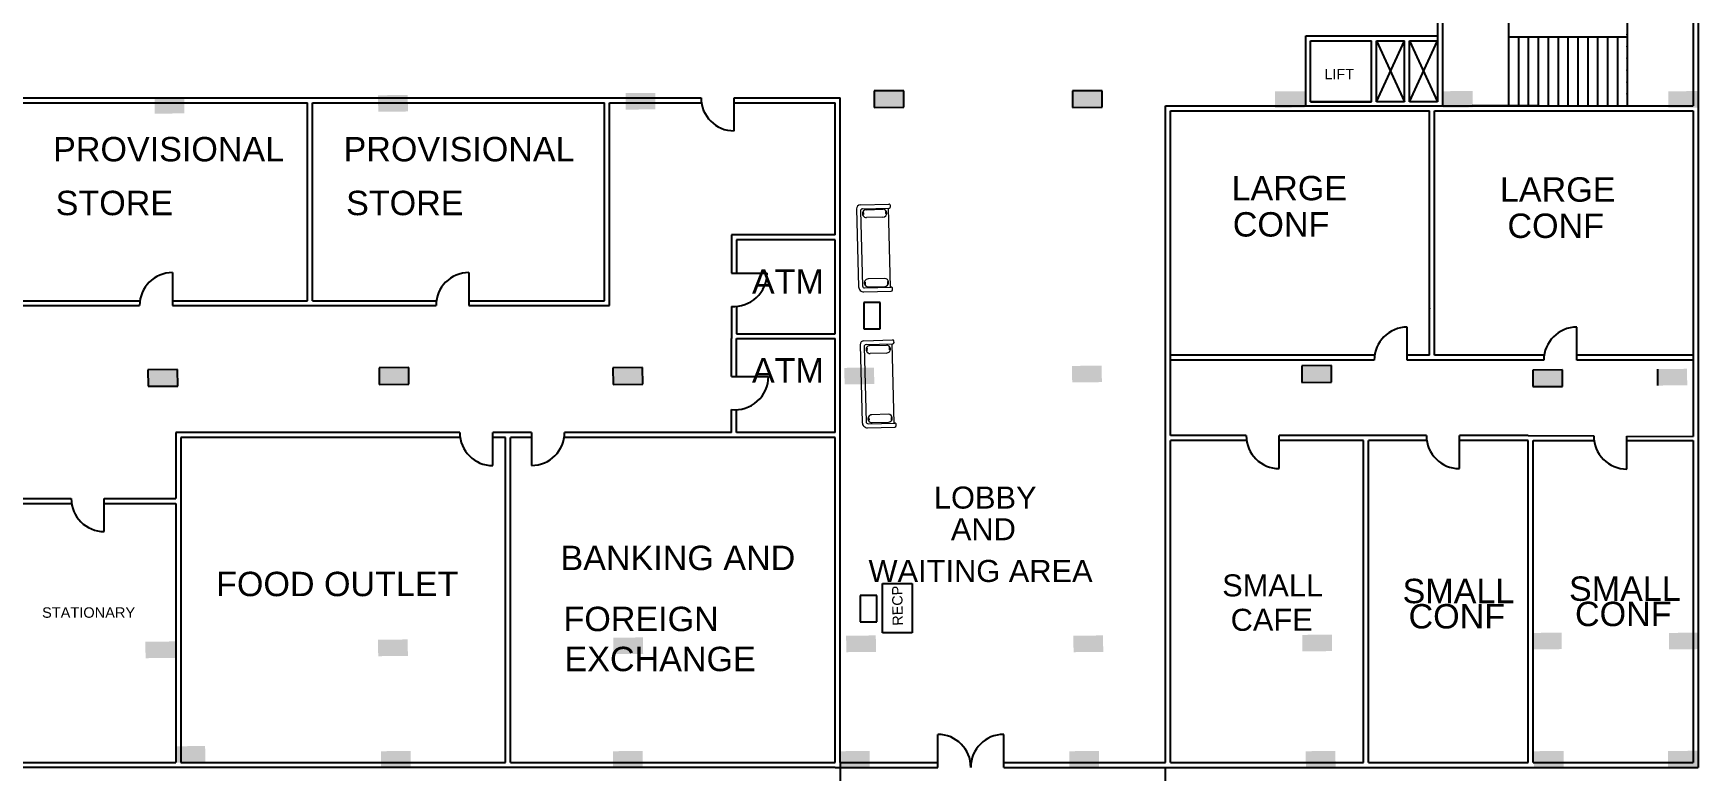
# Model space of a CAD drawing. Header units: millimetres. Extents: x 587797 to 2274247, y 1711 to 439204.
# Drawn here: x 1142838 to 1193340, y 218726 to 241083 of the extents above; entities that cross this region are included whole.
import ezdxf

# ---------------------------------------------------------------- set-up
doc = ezdxf.new("R2010")
doc.units = ezdxf.units.MM
doc.layers.add('finiture', color=7, linetype='Continuous', lineweight=20)
doc.styles.get("Standard").update_dxf_attribs({"font": 'arial.ttf'})

msp = doc.modelspace()

# ---------------------------------------------------------------- hatches: boundary and pattern name
h = msp.add_hatch(color=256)
h.dxf.hatch_style = 1
h.paths.add_polyline_path([(1147422.453, 238654.972), (1147418.165, 239154.954), (1146518.198, 239147.236), (1146522.486, 238647.254)])
h = msp.add_hatch(color=256)
h.dxf.hatch_style = 1
h.paths.add_polyline_path([(1154197.165, 238713.07), (1154192.878, 239213.052), (1153292.911, 239205.334), (1153297.198, 238705.352)])
h = msp.add_hatch(color=256)
h.dxf.hatch_style = 1
h.paths.add_polyline_path([(1161701.419, 238777.425), (1161697.132, 239277.406), (1160797.165, 239269.689), (1160801.452, 238769.707)])
h = msp.add_hatch(color=256)
h.dxf.hatch_style = 1
h.paths.add_polyline_path([(1169237.368, 238842.051), (1169233.08, 239342.033), (1168333.113, 239334.315), (1168337.401, 238834.333)])
h = msp.add_hatch(color=256)
h.dxf.hatch_style = 1
h.paths.add_polyline_path([(1175254.826, 238842.051), (1175250.538, 239342.033), (1174350.572, 239334.315), (1174354.859, 238834.333)])
h = msp.add_hatch(color=256)
h.dxf.hatch_style = 1
h.paths.add_polyline_path([(1181393.747, 238827.059), (1181389.46, 239327.041), (1180489.493, 239319.323), (1180493.78, 238819.341)])
h = msp.add_hatch(color=256)
h.dxf.hatch_style = 1
h.paths.add_polyline_path([(1186486.052, 238834.777), (1186481.764, 239334.759), (1185581.797, 239327.041), (1185586.085, 238827.059)])
h = msp.add_hatch(color=256)
h.dxf.hatch_style = 1
h.paths.add_polyline_path([(1193319.022, 238831.995), (1193314.735, 239331.977), (1192414.768, 239324.259), (1192419.055, 238824.277)])
h = msp.add_hatch(color=256)
h.dxf.hatch_style = 1
h.paths.add_polyline_path([(1147216.254, 230387.389), (1147211.966, 230887.37), (1146312, 230879.652), (1146316.287, 230379.671)])
h = msp.add_hatch(color=256)
h.dxf.hatch_style = 1
h.paths.add_polyline_path([(1154226.062, 230447.503), (1154221.774, 230947.485), (1153321.807, 230939.767), (1153326.095, 230439.785)])
h = msp.add_hatch(color=256)
h.dxf.hatch_style = 1
h.paths.add_polyline_path([(1161317.965, 230447.503), (1161313.677, 230947.485), (1160413.71, 230939.767), (1160417.998, 230439.785)])
h = msp.add_hatch(color=256)
h.dxf.hatch_style = 1
h.paths.add_polyline_path([(1168338.357, 230447.503), (1168334.07, 230947.485), (1167434.103, 230939.767), (1167438.391, 230439.785)])
h = msp.add_hatch(color=256)
h.dxf.hatch_style = 1
h.paths.add_polyline_path([(1175241.309, 230506.701), (1175237.021, 231006.683), (1174337.054, 230998.965), (1174341.342, 230498.983)])
h = msp.add_hatch(color=256)
h.dxf.hatch_style = 1
h.paths.add_polyline_path([(1182204.749, 230506.701), (1182200.461, 231006.683), (1181300.494, 230998.965), (1181304.782, 230498.983)])
h = msp.add_hatch(color=256)
h.dxf.hatch_style = 1
h.paths.add_polyline_path([(1189210.371, 230378.66), (1189206.083, 230878.641), (1188306.116, 230870.923), (1188310.404, 230370.942)])
h = msp.add_hatch(color=256)
h.dxf.hatch_style = 1
h.paths.add_polyline_path([(1192991.385, 230411.085), (1192987.097, 230911.066), (1192087.13, 230903.348), (1192091.418, 230403.367)])
h = msp.add_hatch(color=256)
h.dxf.hatch_style = 1
h.paths.add_polyline_path([(1161331.755, 222266.183), (1161327.468, 222766.165), (1160427.501, 222758.447), (1160431.788, 222258.465)])
h = msp.add_hatch(color=256)
h.dxf.hatch_style = 1
h.paths.add_polyline_path([(1168390.374, 222326.716), (1168386.086, 222826.698), (1167486.119, 222818.98), (1167490.407, 222318.998)])
h = msp.add_hatch(color=256)
h.dxf.hatch_style = 1
h.paths.add_polyline_path([(1175282.241, 222326.716), (1175277.953, 222826.698), (1174377.986, 222818.98), (1174382.274, 222318.998)])
h = msp.add_hatch(color=256)
h.dxf.hatch_style = 1
h.paths.add_polyline_path([(1182223.576, 222351.392), (1182219.289, 222851.373), (1181319.322, 222843.656), (1181323.609, 222343.674)])
h = msp.add_hatch(color=256)
h.dxf.hatch_style = 1
h.paths.add_polyline_path([(1189184.243, 222411.085), (1189179.956, 222911.066), (1188279.989, 222903.348), (1188284.277, 222403.367)])
h = msp.add_hatch(color=256)
h.dxf.hatch_style = 1
h.paths.add_polyline_path([(1193339.644, 222411.085), (1193335.356, 222911.066), (1192435.389, 222903.348), (1192439.677, 222403.367)])
h = msp.add_hatch(color=256)
h.dxf.hatch_style = 1
h.paths.add_polyline_path([(1147141.558, 222144.492), (1147137.271, 222644.473), (1146237.304, 222636.755), (1146241.591, 222136.774)])
h = msp.add_hatch(color=256)
h.dxf.hatch_style = 1
h.paths.add_polyline_path([(1154196.462, 222204.993), (1154192.174, 222704.974), (1153292.207, 222697.256), (1153296.495, 222197.275)])
h = msp.add_hatch(color=256)
h.dxf.hatch_style = 1
h.paths.add_polyline_path([(1148053.072, 218974.067), (1148048.785, 219474.049), (1147148.818, 219466.331), (1147153.105, 218966.35)])
h = msp.add_hatch(color=256)
h.dxf.hatch_style = 1
h.paths.add_polyline_path([(1154280.693, 218824.067), (1154276.406, 219324.049), (1153376.439, 219316.331), (1153380.726, 218816.35)])
h = msp.add_hatch(color=256)
h.dxf.hatch_style = 1
h.paths.add_polyline_path([(1161319.612, 218824.067), (1161315.325, 219324.049), (1160415.358, 219316.331), (1160419.645, 218816.35)])
h = msp.add_hatch(color=256)
h.dxf.hatch_style = 1
h.paths.add_polyline_path([(1168203.072, 218824.067), (1168198.785, 219324.049), (1167298.818, 219316.331), (1167303.105, 218816.35)])
h = msp.add_hatch(color=256)
h.dxf.hatch_style = 1
h.paths.add_polyline_path([(1175154.835, 218824.067), (1175150.547, 219324.049), (1174250.581, 219316.331), (1174254.868, 218816.35)])
h = msp.add_hatch(color=256)
h.dxf.hatch_style = 1
h.paths.add_polyline_path([(1182327.786, 218824.067), (1182323.499, 219324.049), (1181423.532, 219316.331), (1181427.82, 218816.35)])
h = msp.add_hatch(color=256)
h.dxf.hatch_style = 1
h.paths.add_polyline_path([(1189245.454, 218824.067), (1189241.166, 219324.049), (1188341.199, 219316.331), (1188345.487, 218816.35)])
h = msp.add_hatch(color=256)
h.dxf.hatch_style = 1
h.paths.add_polyline_path([(1193311.473, 218830.583), (1193307.185, 219330.565), (1192407.218, 219322.847), (1192411.506, 218822.866)])

# ---------------------------------------------------------------- linework, layer by layer
for p, q in [((1187573.35, 243206.38), (1187573.35, 238884.859)), ((1191173.35, 243206.38), (1191173.35, 238884.859)), ((1193173.35, 243206.38), (1193173.35, 238884.859)), ((1193323.47, 243206.38), (1193323.47, 232414.508)), ((1185423.35, 241828.51), (1185422.72, 239008.634)), ((1185573.35, 241819.649), (1185573.35, 238884.859)), ((1181422.72, 239008.634), (1181422.72, 241008.634)), ((1181422.72, 241008.634), (1183422.72, 241008.634)), ((1181422.72, 238858.634), (1181422.72, 241008.634)), ((1183422.72, 241008.634), (1184422.72, 241008.634)), ((1184422.72, 241008.634), (1185422.72, 241008.634)), ((1191173.35, 240970.62), (1187573.35, 240970.62)), ((1187873.35, 240970.62), (1187873.35, 238884.859)), ((1188173.35, 240970.62), (1188173.35, 238884.859)), ((1188473.35, 240970.62), (1188473.35, 238884.859)), ((1188773.35, 240970.62), (1188773.35, 238884.859)), ((1189073.35, 240970.62), (1189073.35, 238884.859)), ((1189373.35, 240970.62), (1189373.35, 238884.859)), ((1189673.35, 240970.62), (1189673.35, 238884.859)), ((1189973.35, 240970.62), (1189973.35, 238884.859)), ((1190273.35, 240970.62), (1190273.35, 238884.859)), ((1190573.35, 240970.62), (1190573.35, 238884.859)), ((1190873.35, 240970.62), (1190873.35, 238884.859)), ((1181572.72, 239008.634), (1181572.72, 240858.634)), ((1181572.72, 240858.634), (1183422.72, 240858.634)), ((1183422.72, 239008.634), (1183422.72, 240858.634)), ((1183572.72, 239008.634), (1183572.72, 240858.634)), ((1183572.72, 240858.634), (1184422.72, 240858.634)), ((1183572.72, 240858.634), (1184422.72, 239008.634)), ((1183572.72, 239008.634), (1184422.72, 240858.634)), ((1184422.72, 239008.634), (1184422.72, 240858.634)), ((1184572.72, 239008.634), (1184572.72, 240858.634)), ((1184572.72, 240858.634), (1185422.72, 240858.634)), ((1184572.72, 240858.634), (1185422.72, 239008.634)), ((1184572.72, 239008.634), (1185422.72, 240858.634)), ((1185422.72, 240858.634), (1185422.72, 239008.634)), ((1142307.554, 239126.38), (1163087.528, 239126.38)), ((1142307.554, 238976.38), (1151157.554, 238976.38)), ((1151157.554, 232976.38), (1151157.554, 238976.38)), ((1151307.554, 238976.38), (1160157.554, 238976.38)), ((1151307.554, 232976.38), (1151307.554, 238976.38)), ((1160157.554, 232976.38), (1160157.554, 238976.38)), ((1160307.554, 238976.38), (1163098.842, 238976.38)), ((1160307.554, 232826.38), (1160307.554, 238976.38)), ((1164087.528, 239126.38), (1167307.554, 239126.38)), ((1164087.528, 238126.38), (1164087.528, 239126.38)), ((1164087.528, 238976.38), (1167157.554, 238976.38)), ((1167157.554, 234976.38), (1167157.554, 238976.38)), ((1167307.554, 218976.38), (1167307.554, 239126.38)), ((1167307.554, 238126.38), (1167307.554, 239126.38)), ((1167307.554, 238126.38), (1167307.554, 239126.38)), ((1167307.554, 238126.38), (1167307.554, 239126.38)), ((1169233.08, 239342.033), (1168333.113, 239334.315)), ((1168333.113, 239334.315), (1168337.401, 238834.333)), ((1169237.368, 238842.051), (1169233.08, 239342.033)), ((1175250.538, 239342.033), (1174350.572, 239334.315)), ((1174350.572, 239334.315), (1174354.859, 238834.333)), ((1175254.826, 238842.051), (1175250.538, 239342.033)), ((1177173.47, 229769.114), (1177173.47, 238884.859)), ((1177173.47, 238884.859), (1182173.47, 238884.859)), ((1181572.72, 239008.634), (1183422.72, 239008.634)), ((1183422.72, 239008.634), (1181572.72, 239008.634)), ((1182173.47, 238884.859), (1187173.47, 238884.859)), ((1184422.72, 239008.634), (1183572.72, 239008.634)), ((1185422.72, 239008.634), (1184572.72, 239008.634)), ((1188473.35, 238884.859), (1186473.35, 238884.859)), ((1187173.47, 238884.859), (1190760.575, 238884.859)), ((1190760.575, 238884.859), (1193173.35, 238884.859)), ((1168337.401, 238834.333), (1169237.368, 238842.051)), ((1174354.859, 238834.333), (1175254.826, 238842.051)), ((1177323.47, 232584.859), (1177323.47, 238734.859)), ((1177323.47, 238734.859), (1182323.47, 238734.859)), ((1182323.47, 238734.859), (1185173.41, 238734.859)), ((1185173.41, 231324.428), (1185173.41, 238734.859)), ((1185323.41, 238734.859), (1187323.47, 238734.859)), ((1185323.41, 231324.428), (1185323.41, 238734.859)), ((1187323.47, 238734.859), (1190760.575, 238734.859)), ((1190760.575, 238734.859), (1193173.47, 238734.859)), ((1193173.35, 238734.859), (1193173.35, 232584.859)), ((1167157.554, 234976.38), (1164007.554, 234976.38)), ((1164007.554, 234976.38), (1164007.554, 233807.223)), ((1167157.554, 234826.38), (1164157.554, 234826.38)), ((1164157.554, 234826.38), (1164157.554, 233807.223)), ((1167157.554, 231976.38), (1167157.554, 234826.38)), ((1147062.454, 233826.38), (1147062.454, 232826.38)), ((1156049.54, 233826.38), (1156049.54, 232826.38)), ((1164007.554, 233807.223), (1165090.104, 233807.223)), ((1142307.554, 232976.38), (1146073.768, 232976.38)), ((1142307.554, 232826.38), (1146062.454, 232826.38)), ((1147062.454, 232976.38), (1151157.554, 232976.38)), ((1147062.454, 232826.38), (1151157.554, 232826.38)), ((1151157.554, 232826.38), (1155049.54, 232826.38)), ((1151307.554, 232976.38), (1155060.854, 232976.38)), ((1156049.54, 232976.38), (1160157.554, 232976.38)), ((1156049.54, 232826.38), (1160307.554, 232826.38)), ((1168518.262, 232924.295), (1168018.262, 232924.295)), ((1168018.262, 232924.295), (1168018.262, 232124.295)), ((1168518.262, 232124.295), (1168518.262, 232924.295)), ((1164007.554, 232800.477), (1164007.554, 231826.38)), ((1164157.554, 232801.624), (1164157.554, 231976.38)), ((1177323.47, 229763.997), (1177323.47, 232584.859)), ((1193173.35, 232584.859), (1193173.35, 228860.35)), ((1193323.47, 232434.859), (1193323.47, 228734.859)), ((1164007.554, 230677.56), (1164007.554, 231826.38)), ((1164157.554, 231976.38), (1167157.554, 231976.38)), ((1164157.554, 230677.56), (1164157.554, 231826.38)), ((1164157.554, 231826.38), (1167157.554, 231826.38)), ((1167157.554, 228976.38), (1167157.554, 231826.38)), ((1168018.262, 232124.295), (1168518.262, 232124.295)), ((1184500.153, 231174.428), (1184500.153, 232174.428)), ((1189641.419, 231174.428), (1189641.419, 232174.428)), ((1181876.14, 231324.428), (1177323.47, 231324.428)), ((1183511.467, 231324.428), (1181876.14, 231324.428)), ((1185173.41, 231324.428), (1184500.153, 231324.428)), ((1188652.733, 231324.428), (1185323.41, 231324.428)), ((1193173.35, 231324.428), (1189641.419, 231324.428)), ((1147211.966, 230887.37), (1146312, 230879.652)), ((1146312, 230879.652), (1146316.287, 230379.671)), ((1147216.254, 230387.389), (1147211.966, 230887.37)), ((1154221.774, 230947.485), (1153321.807, 230939.767)), ((1153321.807, 230939.767), (1153326.095, 230439.785)), ((1154226.062, 230447.503), (1154221.774, 230947.485)), ((1161313.677, 230947.485), (1160413.71, 230939.767)), ((1160413.71, 230939.767), (1160417.998, 230439.785)), ((1161317.965, 230447.503), (1161313.677, 230947.485)), ((1181876.14, 231174.428), (1177323.47, 231174.428)), ((1182200.461, 231006.683), (1181300.494, 230998.965)), ((1181300.494, 230998.965), (1181304.782, 230498.983)), ((1183500.153, 231174.428), (1181876.14, 231174.428)), ((1182204.749, 230506.701), (1182200.461, 231006.683)), ((1188641.419, 231174.428), (1184500.153, 231174.428)), ((1189206.083, 230878.641), (1188306.116, 230870.923)), ((1188306.116, 230870.923), (1188310.404, 230370.942)), ((1189210.371, 230378.66), (1189206.083, 230878.641)), ((1193173.35, 231174.428), (1189641.419, 231174.428)), ((1192087.13, 230903.348), (1192091.418, 230403.367)), ((1146316.287, 230379.671), (1147216.254, 230387.389)), ((1153326.095, 230439.785), (1154226.062, 230447.503)), ((1160417.998, 230439.785), (1161317.965, 230447.503)), ((1164007.554, 230677.56), (1165132.361, 230677.56)), ((1181304.782, 230498.983), (1182204.749, 230506.701)), ((1188310.404, 230370.942), (1189210.371, 230378.66)), ((1164007.554, 228976.38), (1164007.554, 229674.507)), ((1164157.554, 228976.38), (1164157.554, 229669.391)), ((1177173.47, 218976.38), (1177173.47, 229769.114)), ((1177323.47, 228884.859), (1177323.47, 229763.997)), ((1155770.815, 228976.38), (1147157.554, 228976.38)), ((1147157.554, 228976.38), (1147157.554, 226976.38)), ((1155782.129, 228826.38), (1147307.554, 228826.38)), ((1147307.554, 228826.38), (1147307.554, 218976.38)), ((1157948.96, 228976.38), (1156770.815, 228976.38)), ((1156770.815, 227976.38), (1156770.815, 228976.38)), ((1157157.554, 228826.38), (1156770.815, 228826.38)), ((1157157.554, 218976.38), (1157157.554, 228826.38)), ((1157307.554, 218976.38), (1157307.554, 228826.38)), ((1157948.96, 228826.38), (1157307.554, 228826.38)), ((1157948.96, 228983.157), (1157948.96, 227983.157)), ((1167157.554, 228826.38), (1158936.594, 228826.38)), ((1164007.554, 228976.38), (1158948.937, 228976.38)), ((1167157.554, 228976.38), (1164157.554, 228976.38)), ((1167157.554, 228976.38), (1164157.554, 228976.38)), ((1167157.554, 228826.38), (1164157.554, 228826.38)), ((1167157.554, 218976.38), (1167157.554, 228826.38)), ((1179621.438, 228884.859), (1177323.47, 228884.859)), ((1185082.037, 228884.859), (1180621.438, 228884.859)), ((1180621.438, 227884.859), (1180621.438, 228884.859)), ((1188173.47, 228884.859), (1186082.037, 228884.859)), ((1186082.037, 227884.859), (1186082.037, 228884.859)), ((1188173.47, 228884.859), (1190158.778, 228875.127)), ((1191158.754, 228870.225), (1193173.35, 228860.35)), ((1191158.754, 227870.225), (1191158.754, 228870.225)), ((1177323.47, 218976.38), (1177323.47, 228734.859)), ((1179632.752, 228734.859), (1177323.47, 228734.859)), ((1183173.47, 228734.859), (1180621.438, 228734.859)), ((1183173.47, 218976.38), (1183173.47, 228734.859)), ((1183323.47, 218976.38), (1183323.47, 228734.859)), ((1185093.351, 228734.859), (1183323.47, 228734.859)), ((1188173.47, 228734.859), (1186082.037, 228734.859)), ((1188173.47, 218976.38), (1188173.47, 228734.859)), ((1188323.47, 218976.38), (1188323.47, 228734.859)), ((1188323.47, 228734.859), (1190167.959, 228734.859)), ((1191158.754, 228734.859), (1193173.47, 228734.859)), ((1193173.47, 228734.859), (1193173.47, 218976.38)), ((1193323.47, 228734.859), (1193323.47, 218826.38)), ((1142307.554, 226976.38), (1143988.829, 226976.38)), ((1142307.554, 226826.38), (1144000.143, 226826.38)), ((1144988.829, 226976.38), (1147157.554, 226976.38)), ((1144988.829, 225976.38), (1144988.829, 226976.38)), ((1144988.829, 226826.38), (1147157.554, 226826.38)), ((1147157.554, 226826.38), (1147157.554, 218976.38)), ((1168592.481, 222905.162), (1168592.481, 224405.162)), ((1168592.481, 224405.162), (1169492.481, 224405.162)), ((1169492.481, 224405.162), (1169492.481, 222905.162)), ((1168415.448, 224034.5), (1167915.448, 224034.5)), ((1167915.448, 224034.5), (1167915.448, 223234.5)), ((1168415.448, 223234.5), (1168415.448, 224034.5)), ((1167915.448, 223234.5), (1168415.448, 223234.5)), ((1169492.481, 222905.162), (1168592.481, 222905.162)), ((1170267.578, 218826.38), (1170267.578, 219826.38)), ((1172264.233, 218826.38), (1172264.233, 219826.38)), ((1157157.554, 218826.38), (1142157.554, 218826.38)), ((1142307.554, 218976.38), (1147157.554, 218976.38)), ((1147307.554, 218976.38), (1157157.554, 218976.38)), ((1157307.554, 218976.38), (1167157.554, 218976.38)), ((1167157.554, 218826.38), (1170267.578, 218826.38)), ((1167303.105, 218816.35), (1168203.072, 218824.067)), ((1167307.554, 218976.38), (1170267.578, 218976.38)), ((1167307.554, 218976.38), (1167307.554, 216427.212)), ((1171256.264, 218976.38), (1171275.547, 218976.38)), ((1171264.233, 218826.38), (1171267.578, 218826.38)), ((1172264.233, 218976.38), (1177173.47, 218976.38)), ((1172264.233, 218826.38), (1193323.47, 218826.38)), ((1177173.47, 216481.937), (1177173.47, 218826.38)), ((1177323.47, 218976.38), (1183173.47, 218976.38)), ((1183323.47, 218976.38), (1188173.47, 218976.38)), ((1188323.47, 218976.38), (1193173.47, 218976.38))]:
    msp.add_line(p, q)
msp.add_lwpolyline([(1167157.554, 218826.38), (1157157.554, 218826.38)])
for centre, radius, start, end in [((1164087.528, 239126.38), 1000, 180, 270), ((1147062.454, 232826.38), 1000, 90, 180), ((1156049.54, 232826.38), 1000, 90, 180), ((1164074.814, 233813.557), 1015.31, 266.2015686, 359.6426021), ((1184500.153, 231174.428), 1000, 90, 180), ((1189641.419, 231174.428), 1000, 90, 180), ((1164117.071, 230683.893), 1015.31, 263.8076626, 359.6426021), ((1156770.815, 228976.38), 1000, 180, 270), ((1157948.96, 228983.157), 1000, 270, 0), ((1180621.438, 228884.859), 1000, 180, 270), ((1186082.037, 228884.859), 1000, 180, 270), ((1191158.746, 228870.205), 999.98, 179.7179729, 270.0004827), ((1144988.829, 226976.38), 1000, 180, 270), ((1170267.578, 218826.38), 1000, 0, 90), ((1172264.233, 218826.38), 1000, 90, 180)]:
    msp.add_arc(centre, radius, start, end)
for p in [(1191173.35, 241045.62), (1191173.35, 241045.62), (1191173.35, 240685.493), (1191173.35, 240325.366), (1191173.35, 239965.239), (1191173.35, 239605.112), (1191173.35, 239244.986), (1185173.41, 232734.859)]:
    msp.add_point(p)
at = {"layer": 'finiture'}
for p, q in [((1167917.632, 235881.304), (1168786.261, 235904.504)), ((1168828.383, 235825.601), (1168827.315, 235865.587)), ((1167800.879, 235758.143), (1167863.891, 233398.984)), ((1167922.438, 235701.368), (1167983.314, 233422.181)), ((1167980.815, 235762.949), (1168789.465, 235784.547)), ((1168098.388, 235735.806), (1168596.223, 235749.103)), ((1168602.631, 235509.188), (1168104.796, 235495.891)), ((1168760.537, 235783.775), (1168824.617, 233384.63)), ((1168044.895, 233363.804), (1168853.545, 233385.403)), ((1168652.279, 233650.396), (1168154.443, 233637.099)), ((1168160.851, 233397.185), (1168658.687, 233410.482)), ((1168895.667, 233306.499), (1168894.599, 233346.485)), ((1168028.106, 233243.313), (1168856.749, 233265.446)), ((1167910.902, 231638.895), (1167973.914, 229279.737)), ((1168027.655, 231762.057), (1168896.284, 231785.257)), ((1168032.461, 231582.121), (1168093.337, 229302.934)), ((1168090.838, 231643.701), (1168899.488, 231665.3)), ((1168208.411, 231616.558), (1168706.246, 231629.855)), ((1168712.654, 231389.941), (1168214.819, 231376.644)), ((1168870.56, 231664.527), (1168934.64, 229265.383)), ((1168938.406, 231706.354), (1168937.338, 231746.34)), ((1168762.302, 229531.149), (1168264.466, 229517.852)), ((1168270.874, 229277.937), (1168768.71, 229291.234)), ((1168138.129, 229124.066), (1168966.772, 229146.198)), ((1168154.918, 229244.557), (1168963.568, 229266.156)), ((1169005.69, 229187.252), (1169004.622, 229227.238))]:
    msp.add_line(p, q, dxfattribs=at)
for centre, radius, start, end in [((1167920.836, 235761.347), 120, 91.5299774, 181.5299774), ((1168787.329, 235864.519), 40, 1.5299774, 91.5299774), ((1167982.417, 235702.97), 60, 91.5299774, 181.5299774), ((1168101.592, 235615.848), 120, 91.5299774, 271.5299774), ((1167971.578, 235608.983), 28.083, 300.1943822, 65.851419), ((1168038.217, 235624.547), 50.167, 126.1341537, 172.1704631), ((1167989.639, 235578.739), 10.871, 327.8426625, 78.9822329), ((1168021.359, 235611.887), 30.915, 82.641964, 152.7319673), ((1168015.791, 235598.764), 23.48, 55.6678204, 135.7375727), ((1168004.197, 235590.812), 15.79, 352.7618835, 107.3461127), ((1168599.427, 235629.145), 120, 271.5299774, 91.5299774), ((1168686.018, 235616.665), 23.48, 47.3223822, 127.3921345), ((1168679.757, 235629.472), 30.915, 30.3279876, 100.4179909), ((1168698.019, 235609.343), 15.79, 75.7138422, 190.2980714), ((1168662.247, 235641.215), 50.167, 10.8894918, 56.9258013), ((1168729.622, 235629.23), 28.083, 117.2085359, 242.8655727), ((1168713.201, 235598.065), 10.871, 104.077722, 215.2172924), ((1168788.397, 235824.533), 40, 271.5299774, 1.5299774), ((1168023.834, 233403.256), 160, 181.5299774, 271.5299774), ((1168043.293, 233423.783), 60, 181.5299774, 271.5299774), ((1168157.647, 233517.142), 120, 91.5299774, 271.5299774), ((1168027.452, 233517.058), 28.083, 297.2085359, 62.8655727), ((1168094.827, 233505.072), 50.167, 190.8894918, 236.9258013), ((1168043.873, 233548.222), 10.871, 284.077722, 35.2172924), ((1168077.317, 233516.815), 30.915, 210.3279876, 280.4179909), ((1168071.056, 233529.622), 23.48, 227.3223822, 307.3921345), ((1168059.055, 233536.944), 15.79, 255.7138422, 10.2980714), ((1168655.483, 233530.439), 120, 271.5299774, 91.5299774), ((1168741.284, 233547.523), 23.48, 235.6678204, 315.7375727), ((1168735.716, 233534.4), 30.915, 262.641964, 332.7319673), ((1168752.877, 233555.475), 15.79, 172.7618835, 287.3461127), ((1168718.857, 233521.74), 50.167, 306.1341537, 352.1704631), ((1168767.435, 233567.548), 10.871, 147.8426625, 258.9822329), ((1168785.496, 233537.305), 28.083, 120.1943822, 245.851419), ((1168854.613, 233345.417), 40, 1.5299774, 91.5299774), ((1168855.681, 233305.431), 40, 271.5299774, 1.5299774), ((1168030.859, 231642.099), 120, 91.5299774, 181.5299774), ((1168092.44, 231583.723), 60, 91.5299774, 181.5299774), ((1168211.615, 231496.601), 120, 91.5299774, 271.5299774), ((1168081.601, 231489.735), 28.083, 300.1943822, 65.851419), ((1168148.24, 231505.3), 50.167, 126.1341537, 172.1704631), ((1168099.662, 231459.492), 10.871, 327.8426625, 78.9822329), ((1168131.382, 231492.64), 30.915, 82.641964, 152.7319673), ((1168125.814, 231479.517), 23.48, 55.6678204, 135.7375727), ((1168114.22, 231471.565), 15.79, 352.7618835, 107.3461127), ((1168709.45, 231509.898), 120, 271.5299774, 91.5299774), ((1168796.041, 231497.418), 23.48, 47.3223822, 127.3921345), ((1168789.78, 231510.225), 30.915, 30.3279876, 100.4179909), ((1168808.042, 231490.096), 15.79, 75.7138422, 190.2980714), ((1168772.27, 231521.968), 50.167, 10.8894918, 56.9258013), ((1168839.645, 231509.982), 28.083, 117.2085359, 242.8655727), ((1168823.224, 231478.818), 10.871, 104.077722, 215.2172924), ((1168897.352, 231745.272), 40, 1.5299774, 91.5299774), ((1168898.42, 231705.286), 40, 271.5299774, 1.5299774), ((1168133.857, 229284.009), 160, 181.5299774, 271.5299774), ((1168153.316, 229304.536), 60, 181.5299774, 271.5299774), ((1168267.67, 229397.895), 120, 91.5299774, 271.5299774), ((1168137.475, 229397.81), 28.083, 297.2085359, 62.8655727), ((1168204.85, 229385.825), 50.167, 190.8894918, 236.9258013), ((1168153.896, 229428.975), 10.871, 284.077722, 35.2172924), ((1168187.34, 229397.568), 30.915, 210.3279876, 280.4179909), ((1168181.079, 229410.375), 23.48, 227.3223822, 307.3921345), ((1168169.078, 229417.697), 15.79, 255.7138422, 10.2980714), ((1168765.506, 229411.192), 120, 271.5299774, 91.5299774), ((1168851.307, 229428.276), 23.48, 235.6678204, 315.7375727), ((1168845.739, 229415.153), 30.915, 262.641964, 332.7319673), ((1168862.9, 229436.228), 15.79, 172.7618835, 287.3461127), ((1168828.88, 229402.493), 50.167, 306.1341537, 352.1704631), ((1168877.458, 229448.301), 10.871, 147.8426625, 258.9822329), ((1168895.519, 229418.057), 28.083, 120.1943822, 245.851419), ((1168964.636, 229226.17), 40, 1.5299774, 91.5299774), ((1168965.704, 229186.184), 40, 271.5299774, 1.5299774)]:
    msp.add_arc(centre, radius, start, end, dxfattribs=at)

# ---------------------------------------------------------------- texts
for s, height, p in [('LIFT', 311.9008, (1181991.41, 239688.916)), ('PROVISIONAL', 739.74435, (1143438.951, 237200.281)), ('PROVISIONAL', 739.74435, (1152245.934, 237200.281)), ('LARGE ', 739.7444, (1179173.317, 236020.028)), ('LARGE ', 739.7444, (1187312.16, 235977.928)), ('STORE', 739.7444, (1143516.71, 235569.071)), ('STORE', 739.7444, (1152323.692, 235569.071)), ('CONF', 739.7444, (1179210.947, 234920.699)), ('CONF', 739.7444, (1187540.154, 234878.6)), ('ATM', 739.7444, (1164631.202, 233186.622)), ('ATM', 739.7444, (1164631.202, 230494.194)), ('LOBBY ', 668.3857, (1170147.808, 226672.689)), ('AND ', 668.3857, (1170662.009, 225713.425)), ('BANKING AND', 739.74435, (1158824.977, 224808.257)), ('FOOD OUTLET', 739.74435, (1148381.17, 224017.479)), ('WAITING AREA', 668.38569, (1168165.273, 224447.197)), ('SMALL', 668.3857, (1178889.171, 224010.201)), ('SMALL', 739.7444, (1184359.978, 223804.301)), ('SMALL', 739.7444, (1189407.029, 223875.584)), ('CONF', 739.7444, (1184541.617, 223038.19)), ('CONF', 739.7444, (1189588.668, 223109.473)), ('STATIONARY', 316.3813, (1143102.863, 223362.389)), ('FOREIGN ', 739.7444, (1158916.114, 222957.122)), ('CAFE', 668.3857, (1179147.079, 222966.466)), ('EXCHANGE', 739.7444, (1158946.493, 221743.265))]:
    msp.add_text(s, height=height).set_placement(p)
msp.add_text('RECP', height=311.9008, rotation=90.8961488).set_placement((1169207.36, 223125.137))

doc.saveas('drawing.dxf')
